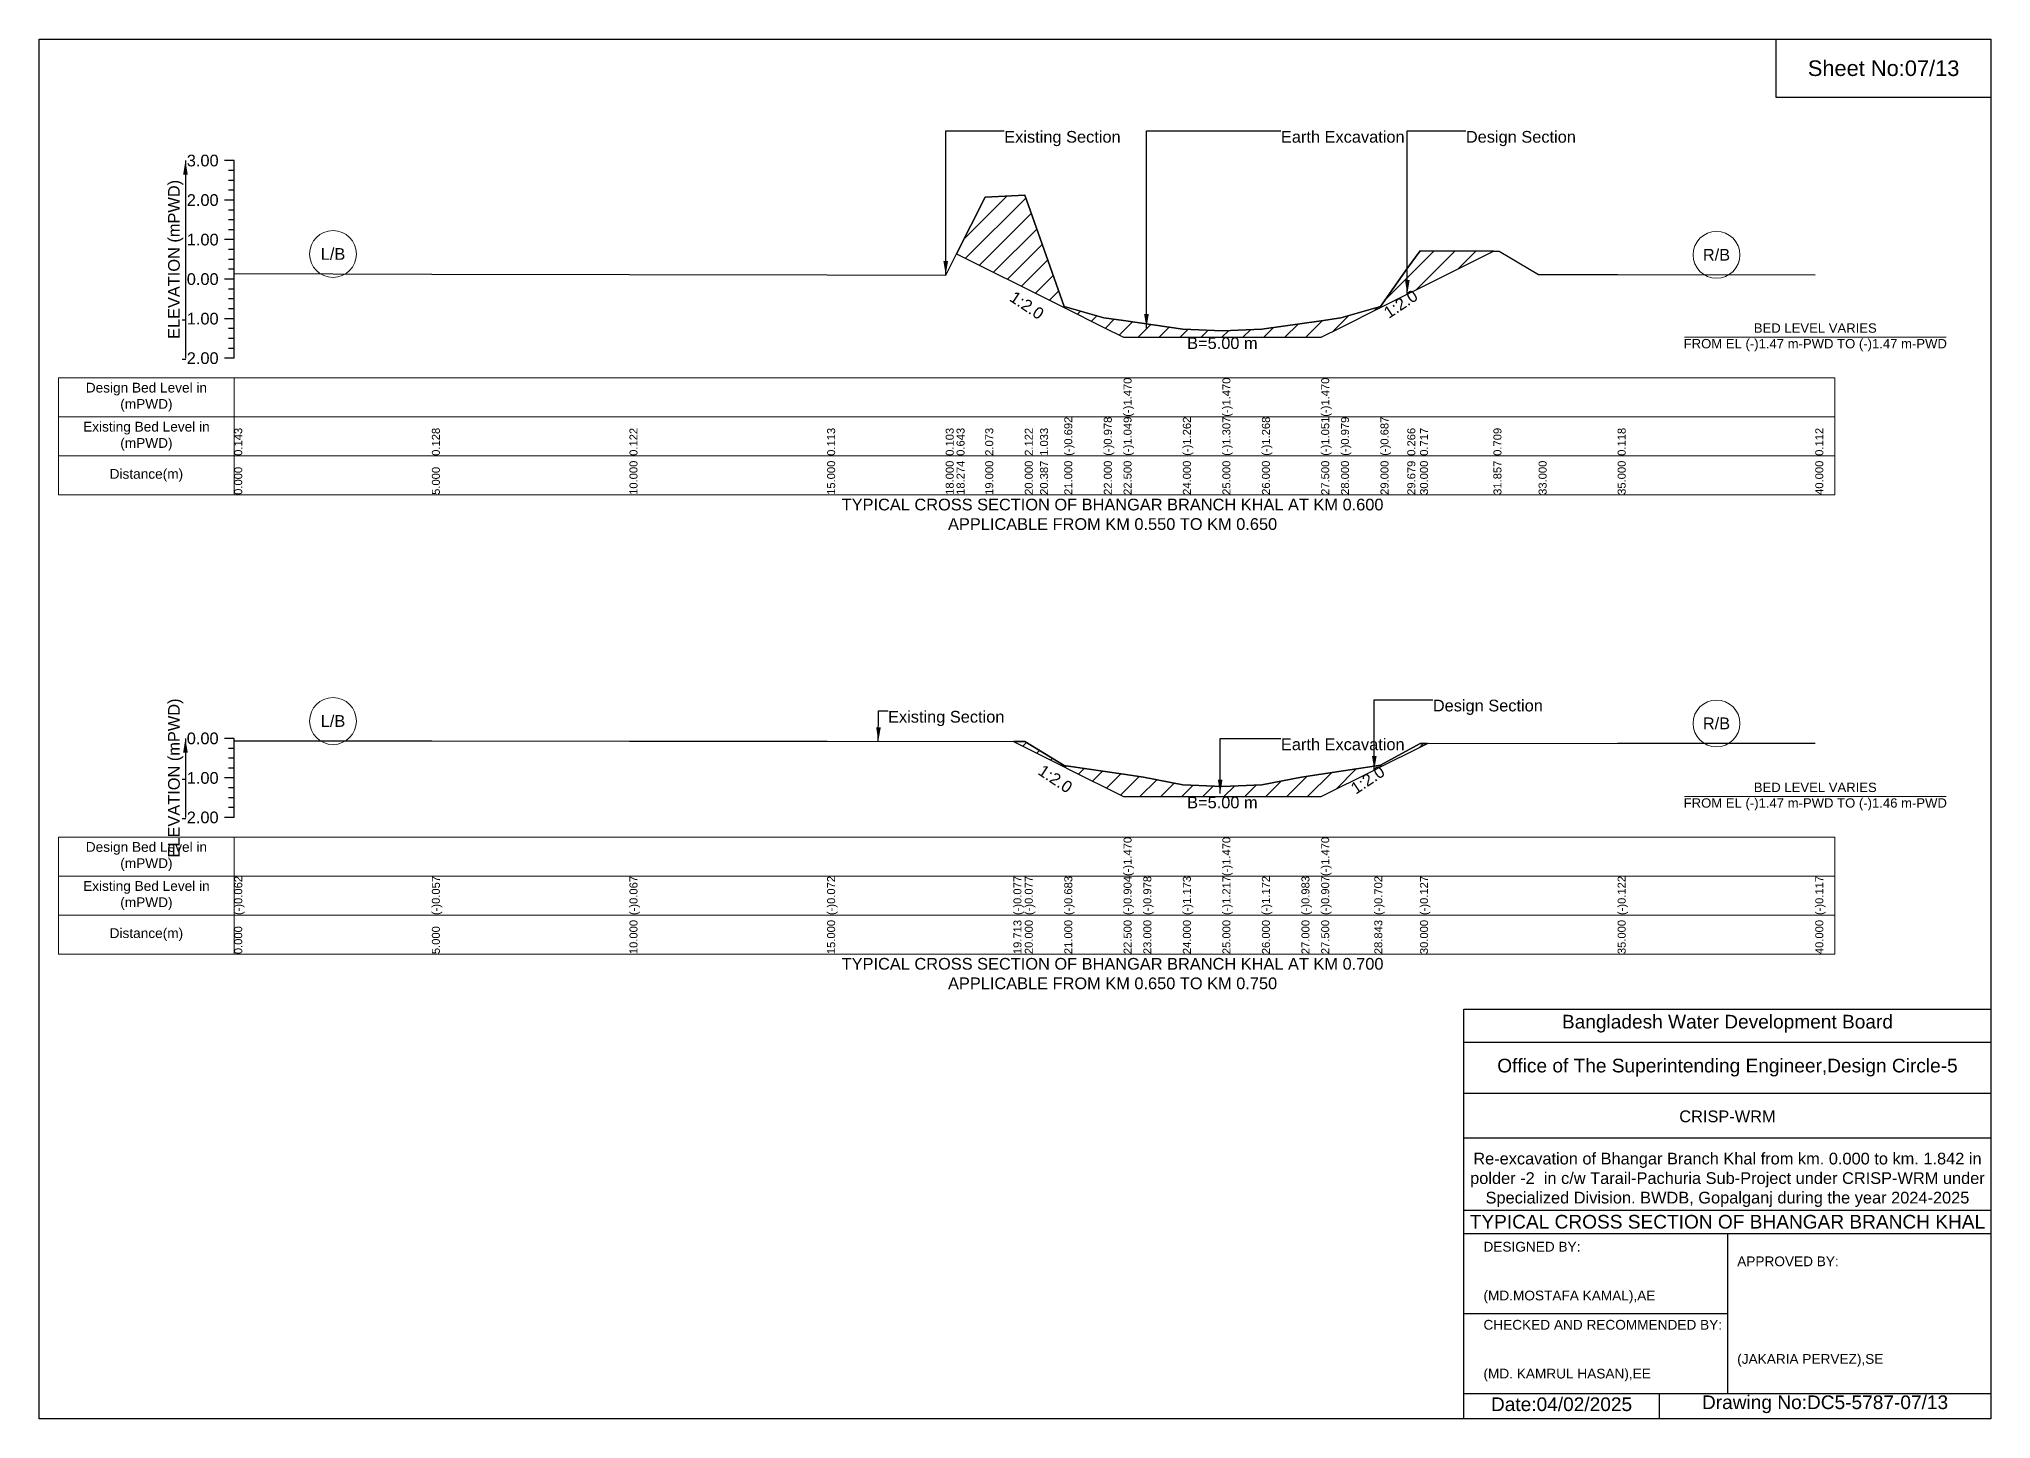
# Model space of a CAD drawing. Header units: inches. Extents: x 91000 to 238000, y -13637 to 0.
# Drawn here: x 160000 to 168000, y -5656 to 0 of the extents above; entities that cross this region are included whole.
import ezdxf

# ---------------------------------------------------------------- set-up
doc = ezdxf.new("R2010")
doc.units = ezdxf.units.IN
doc.header["$LTSCALE"] = 7
doc.header["$MEASUREMENT"] = 0
for name, color, linetype, lineweight in [('Cross section Data Border', 7, 'Continuous', 9), ('Cross Section Labels', 7, 'Continuous', 9), ('Existing_Bed_Level for Xsection', 7, 'Continuous', 25)]:
    doc.layers.add(name, color=color, linetype=linetype, lineweight=lineweight)
doc.styles.get("Standard").update_dxf_attribs({"font": 'arial.ttf'})
doc.dimstyles.get("Standard").update_dxf_attribs({"dimtxt": 0.18, "dimasz": 0.18, "dimexe": 0.18, "dimexo": 0.0625, "dimgap": 0.09, "dimtad": 0, "dimtih": 1, "dimtoh": 1, "dimdec": 4, "dimzin": 0, "dimdsep": 46, "dimtxsty": 'Standard', "dimcen": 0.09, "dimadec": 0, "dimazin": 0, "dimtfac": 1, "dimtdec": 4, "dimtofl": 0, "dimtmove": 0, "dimatfit": 3, "dimfxl": 1, "dimtolj": 1, "dimtzin": 0, "dimarcsym": 0})

msp = doc.modelspace()

# ---------------------------------------------------------------- hatches: boundary and pattern name
at = {"layer": 'Existing_Bed_Level for Xsection'}
h = msp.add_hatch(dxfattribs=at)
h.set_pattern_fill('ANSI31', color=256, scale=486, style=0)
h.paths.add_polyline_path([(163760.4, -880.1), (163878, -938.9), (164040, -1019.9), (164102.7, -1051.3), (164202, -1100.9), (164364, -1181.9), (164445, -1222.4), (164688, -1222.4), (164850, -1222.4), (165012, -1222.4), (165255, -1222.4), (165336, -1181.9), (165498, -1100.9), (165607.9, -1045.9), (165660, -1019.9), (165960.9, -869.5), (165660, -868.1), (165607.9, -941.2), (165498, -1095.6), (165336, -1142.9), (165255, -1154.6), (165012, -1189.7), (164850, -1196), (164688, -1188.7), (164445, -1154.2), (164364, -1142.7), (164202, -1096.4), (164102.7, -816.9), (164040, -640.5), (163878, -648.4)])
h = msp.add_hatch(dxfattribs=at)
h.set_pattern_fill('ANSI31', color=256, scale=486, style=0)
h.paths.add_polyline_path([(163993.6, -2879.3), (164040, -2902.5), (164202, -2983.5), (164219.3, -2992.1), (164445, -3105), (164526, -3105), (164688, -3105), (164850, -3105), (165012, -3105), (165174, -3105), (165255, -3105), (165472.6, -2996.2), (165498, -2983.5), (165660, -2902.5), (165690.2, -2887.4), (165660, -2887.4), (165498, -2976.7), (165472.6, -2980.6), (165255, -3013.7), (165174, -3026.1), (165012, -3056.7), (164850, -3064), (164688, -3056.9), (164526, -3025.3), (164445, -3013.3), (164219.3, -2980), (164202, -2977.5), (164040, -2879.3)])

# ---------------------------------------------------------------- linework, layer by layer
for points in [[(160000, 0), (168000, 0), (168000, -5656), (160000, -5656)], [(167120, 0), (168000, 0), (168000, -240), (167120, -240)]]:
    msp.add_lwpolyline(points, close=True)
for points in [[(165840, -5656), (165840, -3976), (168000, -3976)], [(165840, -4112), (168000, -4112)], [(165840, -4320), (168000, -4320)], [(165840, -4504), (168000, -4504)], [(165840, -4800), (168000, -4800)], [(165840, -4896), (168000, -4896)], [(166920, -4896), (166920, -5552)], [(165840, -5224), (166920, -5224)], [(165840, -5552), (168000, -5552)], [(166640, -5552), (166640, -5656)]]:
    msp.add_lwpolyline(points)
at = {"layer": 'Cross section Data Border'}
for points in [[(160080, -1388.3), (167360, -1388.3), (167360, -1868.3), (160080, -1868.3)], [(160080, -3270.8), (167360, -3270.8), (167360, -3750.8), (160080, -3750.8)]]:
    msp.add_lwpolyline(points, close=True, dxfattribs=at)
for points in [[(160800, -1388.3), (160800, -1868.3)], [(160080, -1548.3), (167360, -1548.3)], [(160080, -1708.3), (167360, -1708.3)], [(160800, -3270.8), (160800, -3750.8)], [(160080, -3430.8), (167360, -3430.8)], [(160080, -3590.8), (167360, -3590.8)]]:
    msp.add_lwpolyline(points, dxfattribs=at)
at = {"layer": 'Cross Section Labels'}
for points in [[(166744.2, -1222.4), (167815.8, -1222.4)], [(166744.2, -3105), (167815.8, -3105)]]:
    msp.add_lwpolyline(points, dxfattribs=at)
for centre in [(161205, -881.3), (166875, -884.6), (161205, -2795.5), (166875, -2805.2)]:
    msp.add_circle(centre, 96, dxfattribs=at)
at = {"layer": 'Existing_Bed_Level for Xsection'}
for points in [[(160800, -498.3), (160760, -498.3)], [(160800, -538.8), (160776, -538.8)], [(160800, -1308.3), (160800, -1146.3), (160800, -984.3), (160800, -822.3), (160800, -660.3), (160800, -498.3)], [(160800, -579.3), (160776, -579.3)], [(160800, -619.8), (160776, -619.8)], [(160800, -660.3), (160760, -660.3)], [(160800, -700.8), (160776, -700.8)], [(160800, -961.1), (161610, -963.5), (162420, -964.5), (163230, -966), (163716, -967.6), (163760.4, -880.1), (163878, -648.4), (164040, -640.5), (164102.7, -816.9), (164202, -1096.4), (164364, -1142.7), (164445, -1154.2), (164445, -1154.2), (164688, -1188.7), (164850, -1196), (164850, -1196), (165012, -1189.7), (165255, -1154.6), (165255, -1154.6), (165336, -1142.9), (165498, -1095.6), (165607.9, -941.2), (165660, -868.1), (165960.9, -869.5), (165984, -869.6), (166146, -964.5), (166470, -965.2), (167280, -966.1)], [(160800, -741.3), (160776, -741.3)], [(160800, -781.8), (160776, -781.8)], [(160800, -822.3), (160760, -822.3)], [(160800, -862.8), (160776, -862.8)], [(160800, -903.3), (160776, -903.3)], [(160800, -943.8), (160776, -943.8)], [(160800, -984.3), (160760, -984.3)], [(160800, -1024.8), (160776, -1024.8)], [(160800, -1065.3), (160776, -1065.3)], [(160800, -1105.8), (160776, -1105.8)], [(160800, -1146.3), (160760, -1146.3)], [(160800, -1186.8), (160776, -1186.8)], [(160800, -1227.3), (160776, -1227.3)], [(160800, -1267.8), (160776, -1267.8)], [(160800, -1308.3), (160760, -1308.3)], [(160800, -2866.8), (160760, -2866.8)], [(160800, -3190.8), (160800, -3028.8), (160800, -2866.8)], [(160800, -2876.9), (161610, -2876.1), (162420, -2877.7), (163230, -2878.5), (163993.6, -2879.3), (164040, -2879.3), (164202, -2977.5), (164219.3, -2980), (164445, -3013.3), (164445, -3013.3), (164526, -3025.3), (164688, -3056.9), (164850, -3064), (164850, -3064), (165012, -3056.7), (165174, -3026.1), (165255, -3013.7), (165255, -3013.7), (165472.6, -2980.6), (165498, -2976.7), (165660, -2887.4), (165690.2, -2887.4), (166470, -2886.6), (167280, -2885.8)], [(160800, -2907.3), (160776, -2907.3)], [(160800, -2947.8), (160776, -2947.8)], [(160800, -3028.8), (160760, -3028.8)], [(160800, -2988.3), (160776, -2988.3)], [(160800, -3069.3), (160776, -3069.3)], [(160800, -3109.8), (160776, -3109.8)], [(160800, -3190.8), (160760, -3190.8)], [(160800, -3150.3), (160776, -3150.3)]]:
    msp.add_lwpolyline(points, dxfattribs=at)
for points in [[(163760.4, -880.1), (163760.4, -880.1), (163878, -938.9), (164040, -1019.9), (164102.7, -1051.3), (164202, -1100.9), (164364, -1181.9), (164445, -1222.4), (164445, -1222.4), (164688, -1222.4), (164850, -1222.4), (164850, -1222.4), (165012, -1222.4), (165255, -1222.4), (165255, -1222.4), (165336, -1181.9), (165498, -1100.9), (165607.9, -1045.9), (165660, -1019.9), (165960.9, -869.5), (165960.9, -869.5), (165960.9, -869.5), (165660, -868.1), (165607.9, -941.2), (165498, -1095.6), (165336, -1142.9), (165255, -1154.6), (165255, -1154.6), (165012, -1189.7), (164850, -1196), (164850, -1196), (164688, -1188.7), (164445, -1154.2), (164445, -1154.2), (164364, -1142.7), (164202, -1096.4), (164102.7, -816.9), (164040, -640.5), (163878, -648.4), (163760.4, -880.1)], [(163993.6, -2879.3), (163993.6, -2879.3), (164040, -2902.5), (164202, -2983.5), (164219.3, -2992.1), (164445, -3105), (164445, -3105), (164526, -3105), (164688, -3105), (164850, -3105), (164850, -3105), (165012, -3105), (165174, -3105), (165255, -3105), (165255, -3105), (165472.6, -2996.2), (165498, -2983.5), (165660, -2902.5), (165690.2, -2887.4), (165690.2, -2887.4), (165690.2, -2887.4), (165660, -2887.4), (165498, -2976.7), (165472.6, -2980.6), (165255, -3013.7), (165255, -3013.7), (165174, -3026.1), (165012, -3056.7), (164850, -3064), (164850, -3064), (164688, -3056.9), (164526, -3025.3), (164445, -3013.3), (164445, -3013.3), (164219.3, -2980), (164202, -2977.5), (164040, -2879.3), (163993.6, -2879.3)]]:
    msp.add_lwpolyline(points, close=True, dxfattribs=at)

# ---------------------------------------------------------------- texts
at = {"attachment_point": 5}
for s, insert, char_height in [('Sheet No:07/13', (167560, -120), 64), ('Bangladesh Water Development Board', (166920, -4036), 56), ('Office of The Superintending Engineer,Design Circle-5', (166920, -4216), 56)]:
    msp.add_mtext(s, dxfattribs=dict(at, insert=insert, char_height=char_height))
for s, insert, char_height, width, attachment_point in [('CRISP-WRM', (166920, -4416), 48, 2240, 5), ('Re-excavation of Bhangar Branch Khal from km. 0.000 to km. 1.842 in polder -2  in c/w Tarail-Pachuria Sub-Project under CRISP-WRM under Specialized Division. BWDB, Gopalganj during the year 2024-2025', (166920, -4676), 48, 2160, 5), ('TYPICAL CROSS SECTION OF BHANGAR BRANCH KHAL', (166920, -4848), 56, 2240, 5), ('DESIGNED BY:^J^J^J(MD.MOSTAFA KAMAL),AE', (165920, -5056), 40, 1120, 4), ('APPROVED BY:^J^J^J^J^J^J(JAKARIA PERVEZ),SE', (166960, -5216), 40, 1120, 4), ('CHECKED AND RECOMMENDED BY:^J^J^J(MD. KAMRUL HASAN),EE', (165920, -5376), 40, 1120, 4), ('Date:04/02/2025', (166240, -5596), 56, 1120, 5), ('Drawing No:DC5-5787-07/13', (167320, -5596), 56, 1760, 5)]:
    msp.add_mtext(s, dxfattribs=dict(insert=insert, char_height=char_height, width=width, attachment_point=attachment_point))
at = {"layer": 'Cross section Data Border', "char_height": 40, "width": 640, "attachment_point": 5}
for s, insert in [('Design Bed Level in (mPWD)', (160440, -1468.3)), ('Existing Bed Level in (mPWD)', (160440, -1628.3)), ('Distance(m)', (160440, -1788.3)), ('Design Bed Level in (mPWD)', (160440, -3350.8)), ('Existing Bed Level in (mPWD)', (160440, -3510.8)), ('Distance(m)', (160440, -3670.8))]:
    msp.add_mtext(s, dxfattribs=dict(at, insert=insert))
at = {"layer": 'Cross Section Labels'}
for s, insert, char_height, attachment_point in [('Existing Section', (163956, -376.8), 48, 1), ('Earth Excavation', (165090, -376.8), 48, 1), ('Design Section', (165847.9, -376.8), 48, 1), ('L/B', (161205, -881.3), 48, 5), ('R/B', (166875, -884.6), 48, 5), ('BED LEVEL VARIES ^JFROM EL (-)1.47 m-PWD TO (-)1.47 m-PWD', (167280, -1222.4), 38.4, 5), ('B=5.00 m', (164850, -1222.4), 48, 2), ('TYPICAL CROSS SECTION OF BHANGAR BRANCH KHAL AT KM 0.600^JAPPLICABLE FROM KM 0.550 TO KM 0.650', (164400, -1948.3), 48, 5), ('Design Section', (165712.5, -2707.9), 48, 1), ('L/B', (161205, -2795.5), 48, 5), ('Existing Section', (163479.6, -2753.8), 48, 1), ('R/B', (166875, -2805.2), 48, 5), ('Earth Excavation', (165090, -2866.8), 48, 1), ('B=5.00 m', (164850, -3105), 48, 2), ('BED LEVEL VARIES ^JFROM EL (-)1.47 m-PWD TO (-)1.46 m-PWD', (167280, -3105), 38.4, 5), ('TYPICAL CROSS SECTION OF BHANGAR BRANCH KHAL AT KM 0.700^JAPPLICABLE FROM KM 0.650 TO KM 0.750', (164400, -3830.8), 48, 5)]:
    msp.add_mtext(s, dxfattribs=dict(at, insert=insert, char_height=char_height, attachment_point=attachment_point))
at = {"layer": 'Cross Section Labels', "char_height": 48, "attachment_point": 2}
for insert, rotation in [((164062.2, -1071.5), 326.30993), ((165567.4, -1066.2), 33.69007), ((164178.8, -3012.4), 326.30993), ((165432.1, -3016.4), 33.69007)]:
    msp.add_mtext('1:2.0', dxfattribs=dict(at, insert=insert, rotation=rotation))
at = {"layer": 'Existing_Bed_Level for Xsection', "char_height": 48, "attachment_point": 6}
for s, insert in [('3.00', (160736, -498.3)), ('2.00', (160736, -660.3)), ('1.00', (160736, -822.3)), ('0.00', (160736, -984.3)), ('-1.00', (160736, -1146.3)), ('-2.00', (160736, -1308.3)), ('0.00', (160736, -2866.8)), ('-1.00', (160736, -3028.8)), ('-2.00', (160736, -3190.8))]:
    msp.add_mtext(s, dxfattribs=dict(at, insert=insert))
at = {"layer": 'Existing_Bed_Level for Xsection', "rotation": 90}
for s, insert, char_height, attachment_point in [('ELEVATION (mPWD)', (160560, -903.3), 48, 5), ('(-)1.470', (164445, -1548.3), 32.8, 1), ('(-)1.470', (164850, -1548.3), 32.8, 1), ('(-)1.470', (165255, -1548.3), 32.8, 1), ('0.143', (160800, -1708.3), 32.8, 1), ('0.128', (161610, -1708.3), 32.8, 1), ('0.122', (162420, -1708.3), 32.8, 1), ('0.113', (163230, -1708.3), 32.8, 1), ('0.103', (163716, -1708.3), 32.8, 1), ('0.643', (163760.4, -1708.3), 32.8, 1), ('2.073', (163878, -1708.3), 32.8, 1), ('2.122', (164040, -1708.3), 32.8, 1), ('1.033', (164102.7, -1708.3), 32.8, 1), ('(-)0.692', (164202, -1708.3), 32.8, 1), ('(-)0.978', (164364, -1708.3), 32.8, 1), ('(-)1.049', (164445, -1708.3), 32.8, 1), ('(-)1.262', (164688, -1708.3), 32.8, 1), ('(-)1.307', (164850, -1708.3), 32.8, 1), ('(-)1.268', (165012, -1708.3), 32.8, 1), ('(-)1.051', (165255, -1708.3), 32.8, 1), ('(-)0.979', (165336, -1708.3), 32.8, 1), ('(-)0.687', (165498, -1708.3), 32.8, 1), ('0.266', (165607.9, -1708.3), 32.8, 1), ('0.717', (165660, -1708.3), 32.8, 1), ('0.709', (165960.9, -1708.3), 32.8, 1), ('0.118', (166470, -1708.3), 32.8, 1), ('0.112', (167280, -1708.3), 32.8, 1), ('0.000', (160800, -1868.3), 32.8, 1), ('5.000', (161610, -1868.3), 32.8, 1), ('10.000', (162420, -1868.3), 32.8, 1), ('15.000', (163230, -1868.3), 32.8, 1), ('18.000', (163716, -1868.3), 32.8, 1), ('18.274', (163760.4, -1868.3), 32.8, 1), ('19.000', (163878, -1868.3), 32.8, 1), ('20.000', (164040, -1868.3), 32.8, 1), ('20.387', (164102.7, -1868.3), 32.8, 1), ('21.000', (164202, -1868.3), 32.8, 1), ('22.000', (164364, -1868.3), 32.8, 1), ('22.500', (164445, -1868.3), 32.8, 1), ('24.000', (164688, -1868.3), 32.8, 1), ('25.000', (164850, -1868.3), 32.8, 1), ('26.000', (165012, -1868.3), 32.8, 1), ('27.500', (165255, -1868.3), 32.8, 1), ('28.000', (165336, -1868.3), 32.8, 1), ('29.000', (165498, -1868.3), 32.8, 1), ('29.679', (165607.9, -1868.3), 32.8, 1), ('30.000', (165660, -1868.3), 32.8, 1), ('31.857', (165960.9, -1868.3), 32.8, 1), ('33.000', (166146, -1868.3), 32.8, 1), ('35.000', (166470, -1868.3), 32.8, 1), ('40.000', (167280, -1868.3), 32.8, 1), ('ELEVATION (mPWD)', (160560, -3028.8), 48, 5), ('(-)1.470', (164445, -3430.8), 32.8, 1), ('(-)1.470', (164850, -3430.8), 32.8, 1), ('(-)1.470', (165255, -3430.8), 32.8, 1), ('(-)0.062', (160800, -3590.8), 32.8, 1), ('(-)0.057', (161610, -3590.8), 32.8, 1), ('(-)0.067', (162420, -3590.8), 32.8, 1), ('(-)0.072', (163230, -3590.8), 32.8, 1), ('(-)0.077', (163993.6, -3590.8), 32.8, 1), ('(-)0.077', (164040, -3590.8), 32.8, 1), ('(-)0.683', (164202, -3590.8), 32.8, 1), ('(-)0.904', (164445, -3590.8), 32.8, 1), ('(-)0.978', (164526, -3590.8), 32.8, 1), ('(-)1.173', (164688, -3590.8), 32.8, 1), ('(-)1.217', (164850, -3590.8), 32.8, 1), ('(-)1.172', (165012, -3590.8), 32.8, 1), ('(-)0.983', (165174, -3590.8), 32.8, 1), ('(-)0.907', (165255, -3590.8), 32.8, 1), ('(-)0.702', (165472.6, -3590.8), 32.8, 1), ('(-)0.127', (165660, -3590.8), 32.8, 1), ('(-)0.122', (166470, -3590.8), 32.8, 1), ('(-)0.117', (167280, -3590.8), 32.8, 1), ('0.000', (160800, -3750.8), 32.8, 1), ('5.000', (161610, -3750.8), 32.8, 1), ('10.000', (162420, -3750.8), 32.8, 1), ('15.000', (163230, -3750.8), 32.8, 1), ('19.713', (163993.6, -3750.8), 32.8, 1), ('20.000', (164040, -3750.8), 32.8, 1), ('21.000', (164202, -3750.8), 32.8, 1), ('22.500', (164445, -3750.8), 32.8, 1), ('23.000', (164526, -3750.8), 32.8, 1), ('24.000', (164688, -3750.8), 32.8, 1), ('25.000', (164850, -3750.8), 32.8, 1), ('26.000', (165012, -3750.8), 32.8, 1), ('27.000', (165174, -3750.8), 32.8, 1), ('27.500', (165255, -3750.8), 32.8, 1), ('28.843', (165472.6, -3750.8), 32.8, 1), ('30.000', (165660, -3750.8), 32.8, 1), ('35.000', (166470, -3750.8), 32.8, 1), ('40.000', (167280, -3750.8), 32.8, 1)]:
    msp.add_mtext(s, dxfattribs=dict(at, insert=insert, char_height=char_height, attachment_point=attachment_point))

# ---------------------------------------------------------------- leaders
at = {"layer": 'Cross Section Labels', "annotation_type": 0, "has_hookline": 1, "hookline_direction": 0}
for points, text_width in [([(163716, -967.6), (163716, -376.8), (163955.9, -376.8)], 467.2), ([(164538.7, -1184.7), (164538.7, -376.8), (165089.9, -376.8)], 497), ([(165607.9, -1045.9), (165607.9, -376.8), (165847.9, -376.8)], 441.2), ([(165472.6, -2996.2), (165472.6, -2707.9), (165712.4, -2707.9)], 441.2), ([(163439.7, -2878.7), (163441.2, -2753.8), (163479.5, -2753.8)], 467.2), ([(164840.9, -3093), (164840.9, -2866.8), (165089.9, -2866.8)], 497)]:
    msp.add_leader(points, dimstyle='Standard', override={"dimasz": 57.6}, dxfattribs=dict(at, text_width=text_width))
at = {"layer": 'Existing_Bed_Level for Xsection'}
for points in [[(160600, -498.3), (160600, -1308.3)], [(160600, -2866.8), (160600, -3190.8)]]:
    msp.add_leader(points, dimstyle='Standard', override={"dimasz": 57.6}, dxfattribs=at)

doc.saveas('drawing.dxf')
